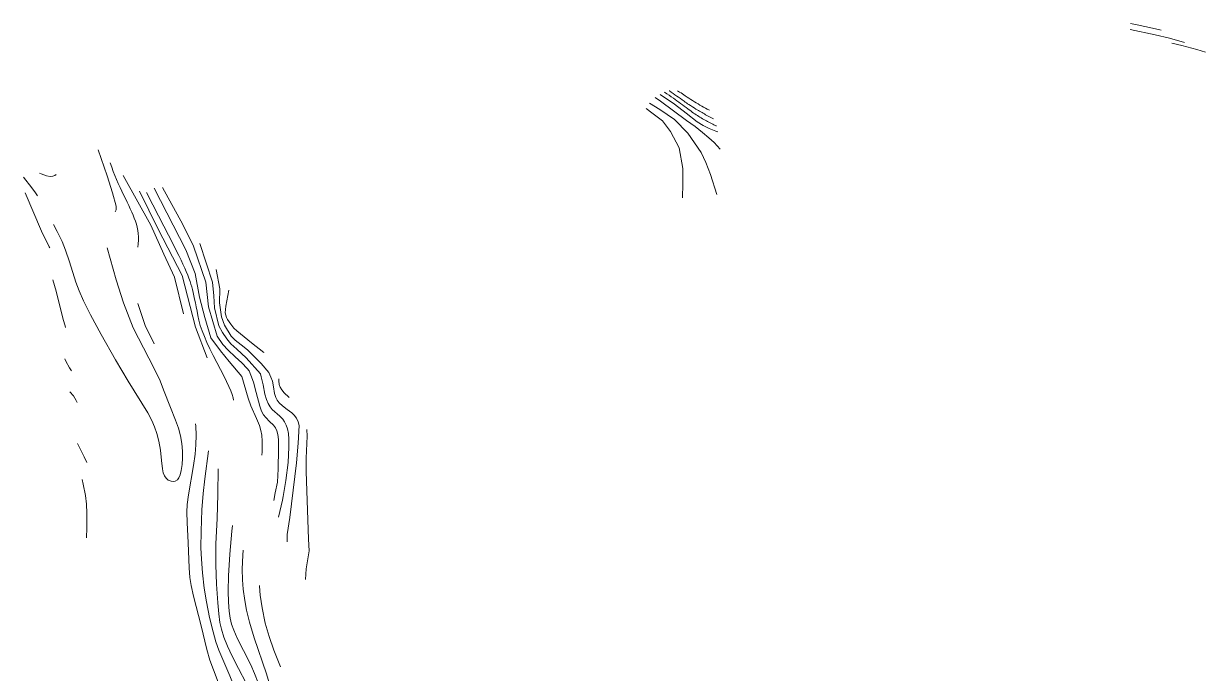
# Model space of a CAD drawing. Header units: inches. Extents: x 115425 to 116786, y 150085 to 152399.
# Drawn here: x 116379.2 to 116785.8, y 150767.3 to 150990.8 of the extents above; entities that cross this region are included whole.
import ezdxf

# ---------------------------------------------------------------- set-up
doc = ezdxf.new("R2010")
doc.units = ezdxf.units.IN
doc.header["$MEASUREMENT"] = 0
doc.layers.add('Contour', color=7, linetype='Continuous', lineweight=0, true_color=0xbed2ff)

msp = doc.modelspace()

# ---------------------------------------------------------------- linework, layer by layer
at = {"layer": 'Contour'}
msp.add_line((116462.01, 150877.65), (116461.93, 150877.73), dxfattribs=at)
for points in [[(116760.05, 150990.82), (116762.35, 150990.42), (116767.64, 150989.29), (116770.61, 150988.59)], [(116778.63, 150984.33), (116773.46, 150985.79), (116768.51, 150987.01), (116759.93, 150988.85)], [(116774.34, 150984.14), (116777.71, 150983.33), (116782.92, 150981.94), (116785.82, 150981.01)], [(116618.93, 150947.59), (116616.81, 150949.95), (116614.94, 150951.54), (116612.85, 150953.39), (116610.25, 150955.45), (116607.24, 150957.55), (116598.37, 150964.17), (116596.48, 150965.42)], [(116618.04, 150953.63), (116617.35, 150953.84), (116615.05, 150954.74), (116613.01, 150955.77), (116610.99, 150957.08), (116607.14, 150959.99), (116603.11, 150963.07), (116598.22, 150966.41)], [(116605.94, 150930.91), (116606.03, 150935.73), (116606.03, 150941.02), (116604.81, 150948.12), (116601.81, 150953.71), (116598.99, 150957.37), (116595.42, 150960.15), (116593.46, 150961.6)], [(116617.78, 150932), (116615.52, 150938.91), (116613.95, 150943.05), (116612.31, 150946.51), (116607.73, 150953.1), (116603.2, 150957.81), (116598.08, 150961.28), (116594.57, 150963.43)], [(116404.92, 150947.36), (116408.02, 150938.46), (116409.76, 150932.66), (116411.09, 150928.09), (116411.09, 150926.76), (116410.74, 150926.07)], [(116418.47, 150913.9), (116418.63, 150915.12), (116418.71, 150916.31), (116418.72, 150917.48), (116418.66, 150918.61), (116418.53, 150919.71), (116418.32, 150920.79), (116418.05, 150921.83), (116417.7, 150922.85), (116417.3, 150923.86), (116416.87, 150924.91), (116416.41, 150925.99), (116415.91, 150927.1), (116415.39, 150928.25), (116414.84, 150929.43), (116414.25, 150930.64), (116413.64, 150931.88), (116413.01, 150933.16), (116412.4, 150934.46), (116411.8, 150935.79), (116411.21, 150937.16), (116410.64, 150938.55), (116410.08, 150939.97), (116409.53, 150941.43), (116408.99, 150942.91)], [(116379.23, 150938.04), (116382.1, 150934.37), (116383.33, 150932.66), (116384.04, 150931.64)], [(116390.37, 150938.96), (116389.99, 150938.62), (116389.28, 150938.33), (116388.3, 150938.27), (116387.07, 150938.5), (116385.28, 150939.11), (116384.65, 150939.39)], [(116413.51, 150938.57), (116422.94, 150921.48), (116427.45, 150911.54), (116431.19, 150903.56), (116434.23, 150890.99)], [(116388.2, 150913.72), (116388.06, 150914.01), (116385.37, 150919.4), (116379.81, 150932.66)], [(116419.12, 150933.21), (116425.46, 150920.12), (116433.77, 150904.24), (116438.36, 150886.39), (116442.43, 150875.89)], [(116421.52, 150932.74), (116423.7, 150928.52), (116425.68, 150924.67), (116427.46, 150921.19), (116429.04, 150918.1), (116430.42, 150915.37), (116431.61, 150913.02), (116432.59, 150911.05), (116433.38, 150909.45), (116434.03, 150908.07), (116434.64, 150906.76), (116435.18, 150905.52), (116435.67, 150904.34), (116436.11, 150903.22), (116436.48, 150902.18), (116436.8, 150901.19), (116437.07, 150900.28), (116437.31, 150899.35), (116437.56, 150898.34), (116437.81, 150897.24), (116438.07, 150896.05), (116438.34, 150894.77), (116438.61, 150893.41), (116438.89, 150891.96), (116439.18, 150890.42), (116439.54, 150888.78), (116440.02, 150887.03), (116440.65, 150885.18), (116441.4, 150883.21), (116442.28, 150881.13), (116443.3, 150878.94), (116444.45, 150876.64), (116445.73, 150874.23), (116447, 150871.87), (116448.12, 150869.72), (116449.07, 150867.78), (116449.87, 150866.06), (116450.51, 150864.54), (116450.99, 150863.24), (116451.32, 150862.15), (116451.48, 150861.27)], [(116454.34, 150869.41), (116449.89, 150874.57), (116446.99, 150878.29), (116443.68, 150882.76), (116441.58, 150889.77), (116439.78, 150896.69), (116438.27, 150904.83), (116435.09, 150913.04), (116424.19, 150934.26)], [(116457.45, 150869.88), (116456.78, 150871.35), (116456.09, 150872.23), (116454.25, 150874.15), (116452.05, 150876.23), (116449.55, 150878.53), (116447.8, 150880.49), (116445.87, 150883.28), (116442.83, 150893.42), (116441.94, 150901.87), (116437.64, 150914.33), (116434.05, 150921.74), (116426.95, 150934.46)], [(116389.51, 150921.71), (116390.8, 150919.31), (116392.44, 150915.85), (116393.64, 150912.85), (116394.96, 150908.9), (116397.19, 150901.91), (116398.3, 150898.96), (116399.87, 150895.47), (116402.25, 150890.69), (116405.89, 150883.92), (116410.82, 150875.22), (116415.2, 150867.87), (116421.93, 150856.92), (116423.34, 150854.28), (116424.27, 150852.19), (116425.04, 150849.89), (116425.71, 150847.2), (116426.26, 150844.08), (116426.67, 150840.59), (116426.97, 150837.67), (116427.27, 150836.3), (116427.72, 150835.23), (116428.27, 150834.45), (116428.99, 150833.84), (116429.96, 150833.45), (116430.93, 150833.33), (116431.42, 150833.43), (116432.14, 150833.92), (116432.61, 150834.59), (116433.04, 150835.58), (116433.45, 150837.16), (116433.77, 150839.15), (116433.92, 150841.4), (116433.88, 150843.75), (116433.63, 150846.36), (116433.15, 150849.07), (116432.49, 150851.65), (116431.53, 150854.45), (116429.79, 150858.78), (116427.3, 150864.83), (116426.22, 150867.92), (116424.71, 150871.08), (116422.29, 150875.74), (116416.93, 150886.22), (116413.57, 150894.81), (116411.01, 150902.7), (116408.01, 150913.65)], [(116460.68, 150870.38), (116455.75, 150875.82), (116452.54, 150878.88), (116450.56, 150880.73), (116449.09, 150882.38), (116447.66, 150884.57), (116446.41, 150886.82), (116444.91, 150893.03), (116444.69, 150897.18), (116444.18, 150901.84), (116439.8, 150915.16)], [(116463.55, 150870.82), (116460.92, 150873.93), (116457.78, 150877.14), (116456.21, 150878.62), (116454.02, 150880.37), (116452.02, 150881.93), (116450.66, 150883.32), (116448.33, 150887.05), (116447.31, 150890.03), (116446.58, 150894.76), (116446.73, 150899.64), (116445.47, 150906.28)], [(116389.32, 150902.71), (116390.37, 150898.81), (116392.67, 150889.56), (116393.65, 150886.39), (116393.67, 150886.33)], [(116449.79, 150899.14), (116448.81, 150893.59), (116448.59, 150891.39), (116449.07, 150889.73), (116449.4, 150889.01), (116450.47, 150887.45), (116451.59, 150886.05), (116452.54, 150885.15), (116457.61, 150881.08), (116461.89, 150877.71)], [(116424.12, 150880.67), (116421.02, 150886.99), (116418.49, 150894.58)], [(116395.7, 150871.4), (116395.02, 150872.47), (116393.76, 150874.78), (116393.42, 150875.49)], [(116461.16, 150842.36), (116461.26, 150843.57), (116461.24, 150844.69), (116461.3, 150847.26), (116461.16, 150849.24), (116460.88, 150850.83), (116460.35, 150852.56), (116459.33, 150855.01), (116457.35, 150859.41), (116456.45, 150862.01), (116454.34, 150869.41)], [(116457.45, 150869.88), (116458.28, 150867.5), (116459.22, 150863.97), (116460.44, 150859.24), (116461.08, 150857.51), (116461.76, 150856.25), (116462.51, 150855.3), (116463.85, 150854), (116465.17, 150852.72), (116465.86, 150851.83), (116466.37, 150850.74), (116466.68, 150849.47), (116466.87, 150847.77), (116466.9, 150844.4), (116466.78, 150837.74), (116466.56, 150833.06), (116465.8, 150829.42), (116465.33, 150826.79)], [(116466.91, 150821.09), (116468.34, 150826.86), (116468.51, 150828.17), (116469.43, 150833.63), (116470.19, 150839.89), (116470.5, 150845.15), (116470.49, 150847.84), (116470.3, 150849.81), (116469.97, 150851.43), (116469.54, 150852.68), (116468.95, 150853.87), (116468.37, 150854.72), (116467.36, 150855.78), (116464.76, 150858.1), (116464.01, 150859.02), (116463.34, 150860.16), (116462.76, 150861.56), (116462.22, 150863.39), (116461.59, 150866.54), (116461, 150869.3), (116460.68, 150870.38)], [(116463.55, 150870.82), (116464.33, 150869.27), (116464.81, 150867.86), (116465.19, 150865.88), (116465.59, 150863.56), (116466.01, 150862.21), (116466.49, 150861.33), (116467.2, 150860.41), (116468.25, 150859.39), (116469.93, 150858.13), (116471.54, 150856.94), (116472.35, 150856.15), (116473.08, 150855.11), (116473.66, 150853.89), (116474.07, 150852.59)], [(116470.54, 150862.27), (116470.51, 150862.3), (116468.87, 150863.84), (116468.03, 150864.85), (116467.48, 150865.8), (116467.19, 150866.68), (116467.04, 150867.98), (116467, 150868.66)], [(116395.13, 150864.22), (116396.36, 150862.75), (116397.33, 150861.23), (116397.66, 150860.55)], [(116438.41, 150853.16), (116438.5, 150852.34), (116438.6, 150849.32), (116438.51, 150845.94), (116438.23, 150842.7), (116437.67, 150838.88), (116435.9, 150828.69), (116435.52, 150825.4), (116435.41, 150822.78), (116435.51, 150819.28), (116435.87, 150812.28), (116436.13, 150803.61), (116436.42, 150800.3), (116436.84, 150797.61), (116437.69, 150793.87), (116440.27, 150783.66), (116442.26, 150775.57), (116443.34, 150771.9), (116444.52, 150768.61), (116446.45, 150763.45)], [(116474.07, 150852.59), (116473.69, 150846.51), (116473.1, 150839.75), (116470.87, 150820.99), (116469.92, 150815.15), (116469.92, 150812.57)], [(116476.26, 150799.64), (116476.4, 150803.34), (116477.52, 150809.49), (116477.2, 150813.53), (116476.99, 150820.19), (116476.44, 150836.81), (116476.48, 150841.34), (116476.75, 150848.88), (116476.68, 150851.21)], [(116397.81, 150846.42), (116400.06, 150841.85), (116400.92, 150839.82)], [(116455.99, 150734.31), (116454.19, 150741.64), (116453.44, 150745.4), (116453.05, 150748.29), (116452.88, 150751.41), (116452.7, 150757.1), (116452.44, 150759.48), (116452.03, 150761.39), (116451.35, 150763.6), (116450.21, 150766.54), (116446.42, 150775.33), (116445.41, 150778.16), (116444.39, 150781.68), (116443.23, 150786.55), (116442.14, 150791.95), (116441.39, 150796.67), (116440.75, 150801.97), (116440.37, 150806.62), (116440.25, 150810.57), (116440.31, 150816.24), (116440.59, 150823.58), (116440.99, 150829.23), (116441.57, 150834.29), (116442.79, 150843.9)], [(116446.19, 150837.7), (116446.1, 150828.93), (116445.77, 150820.63), (116445.3, 150811.86), (116445.3, 150804.62), (116445.59, 150798), (116446.03, 150791.61), (116446.33, 150787.8), (116446.76, 150784.86), (116447.29, 150782.53), (116448.14, 150779.84), (116449.35, 150776.73), (116450.94, 150773.24), (116453.14, 150769.01), (116455.77, 150763.96), (116456.92, 150761.39), (116457.69, 150759.24), (116458.21, 150757.14), (116458.66, 150754.36), (116459.03, 150750.53), (116459.67, 150742.4), (116460.59, 150733.28), (116460.69, 150731.75)], [(116400.8, 150814.01), (116400.95, 150817.42), (116401.02, 150822.42), (116400.88, 150825.48), (116400.48, 150828.47), (116399.71, 150832.39), (116399.33, 150834.05)], [(116451.08, 150818.25), (116450.86, 150816.26), (116450.2, 150808.29), (116449.75, 150800.86), (116449.61, 150795.65), (116449.68, 150791.82), (116449.93, 150788.71), (116450.31, 150786.29), (116450.8, 150784.31), (116451.55, 150782.14), (116452.74, 150779.41), (116454.87, 150775.23), (116457.39, 150770.27), (116458.68, 150767.34), (116459.89, 150764.05)], [(116468.99, 150724.8), (116470.1, 150727.27), (116470.68, 150728.99), (116471.07, 150730.77), (116471.26, 150732.59), (116471.25, 150734.78), (116471.03, 150737.13), (116470.62, 150739.38), (116469.85, 150742.28), (116467.33, 150750.39), (116465.71, 150756.68), (116464.08, 150762.98), (116462.79, 150767.12), (116458.58, 150779.57), (116456.97, 150785), (116455.96, 150789.04), (116455.31, 150792.45), (116454.79, 150796.25), (116454.53, 150799.52), (116454.47, 150803.18), (116454.6, 150808.02), (116454.72, 150809.68)], [(116460.33, 150797.6), (116460.33, 150797.34), (116460.65, 150794.19), (116461.3, 150789.9), (116462.32, 150784.63), (116463.67, 150780), (116465.34, 150775.3), (116467.56, 150769.57)]]:
    msp.add_lwpolyline(points, dxfattribs=at)
for points in [[(116599.76, 150967.23, -0.010274), (116602.77, 150965.15, -0.003279), (116607.77, 150961.5, 0.008297), (116609.76, 150960.07, 0.019938), (116613.27, 150957.85, 0.021073), (116616.75, 150956.02, 0.015686), (116617.66, 150955.63)], [(116601.34, 150967.75), (116601.42, 150967.69, -0.00345), (116606.44, 150964.14, 0.010619), (116608.09, 150963.01, 0.009455), (116610.56, 150961.46, 0.007131), (116613.89, 150959.51, 0.009721), (116616.59, 150958.06)], [(116604.23, 150967.7, -0.002981), (116604.91, 150967.3, -0.022278), (116606.89, 150966.01, 0.017663), (116609.36, 150964.36, 0.007108), (116611.92, 150962.83, 0.007307), (116614.45, 150961.42), (116615.22, 150961.01)]]:
    msp.add_lwpolyline(points, format="xyb", dxfattribs=at)

doc.saveas('drawing.dxf')
